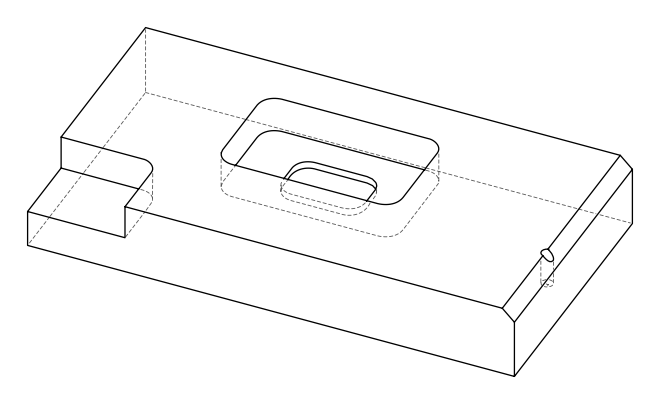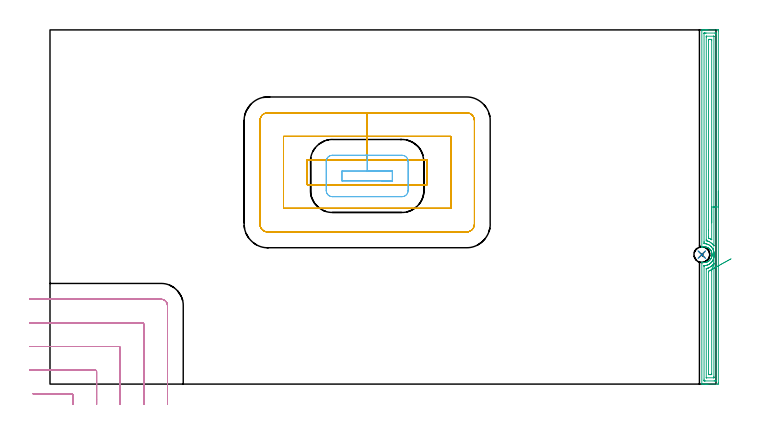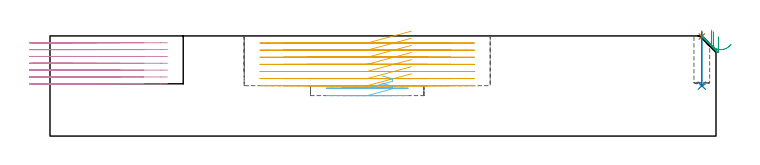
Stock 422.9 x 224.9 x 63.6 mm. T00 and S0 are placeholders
(PLAN: 6 operations, 3 tool changes, 30.2 min)
(1 SPOT_DRILL | STEP1POCKET | NXT0321_9005460120000 | 0.03 min | 43 mm3)
(2 DRILL_BLIND_HOLE_INTO_CENTER | STEP1POCKET | NXT0301_071 | 0.14 min | 2332 mm3)
(3 AREA_MILL | FG_CHAMFER_SURFACE | UGT0205_001 | 7.49 min | 12239 mm3)
(4 MILL_CORNER_NOTCH_RECTANGULAR | CORNER_NOTCH_RECTANGULAR | UGT0201_094 | Follow Part, ap 5, ae 75% | 7.39 min | 163052 mm3)
(5 MILL_RECTANGULAR_POCKET | POCKET_RECTANGULAR_STRAIGHT | UGT0201_094 | Follow Part, ap 5, ae 75% | 13.92 min | 466342 mm3)
(6 MILL_RECTANGULAR_POCKET_1 | POCKET_RECTANGULAR_STRAIGHT_1 | UGT0201_094 | Follow Part, ap 5, ae 75% | 1.2 min | 19947 mm3)
(TOOL NXT0321_9005460120000 | NC Spot Drill, 142deg, 12mm, Carbide, Uncoated | D12 PA142 FL30 Z2)
(TOOL NXT0301_071 | Carbide Drill 10mm [860.1-1000-030A1-MM 2214] | D10 PA140 FL47 Z2)
(TOOL UGT0205_001 | Chamfer Mill 20 x 3 x 45 deg. | D20 FL50 Z2)
(TOOL UGT0201_094 | End mill 20 mm | D20 FL38 Z4)
(OP 1 SPOT_DRILL)
G17 G21 G94 G90
T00 M6
G54
G17 G0 G90 X413.9 Y82.2 S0 M3
G43 Z73.6 H0
G94 G81 G98 Z63.17 F250. R66.6
G80
M5
M2
(OP 2 DRILL_BLIND_HOLE_INTO_CENTER)
G17 G21 G94 G90
T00 M6
G54
G17 G0 G90 X413.9 Y82.2 S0 M3
G43 Z73.6 H1
G94 G81 G98 Z32. F250. R65.6
G80
M5
M2
(OP 3 AREA_MILL)
G17 G21 G94 G90
T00 M6
G54
G17 G0 G90 X424.4 Y122.45 S1061 M3
G43 Z73.6 H0
Z63.1
G94 G1 Y122.412 Z62.228 F250.
Y122.298 Z61.364
Y122.109 Z60.512
Y121.847 Z59.68
Y121.513 Z58.874
Y121.11 Z58.1
Y120.641 Z57.364
Y120.11 Z56.672
Y119.521 Z56.029
Y118.878 Z55.44
Y118.186 Z54.908
Y117.45 Z54.44
Y116.676 Z54.037
Y115.87 Z53.703
Y115.038 Z53.441
Y114.186 Z53.252
Y113.322 Z53.138
Y112.45 Z53.1
Y1.059
X424.399 Y0.59 Z53.101
X424.395 Y0.173 Z53.103
X424.391 Y0.01 Z53.106
X423.984 Y0. Z53.513
X417.832 Z59.663
X417.237 Z60.261
X416.953 Z60.544
X416.358 Z61.139
X416.074 Z61.422
X415.506 Z61.993
X414.884 Z62.616
X414.167 Y0.001 Z63.331
X413.906 Y0.01 Z63.593
X413.9 Y0.144 Z63.6
Y77.243
X413.906 Y77.417 Z63.592
X414.088 Y77.377 Z63.41
X414.243 Y77.339 Z63.256
X414.592 Y77.276 Z62.908
X415.028 Y77.225 Z62.472
X415.466 Y77.212 Z62.034
X415.903 Y77.237 Z61.597
X416.339 Y77.299 Z61.16
X416.778 Y77.406 Z60.72
X416.953 Y77.462 Z60.544
X417.212 Y77.545 Z60.286
X417.274 Y77.569 Z60.225
X417.333 Y77.592 Z60.166
X417.714 Y77.78 Z59.784
X417.832 Y77.847 Z59.667
X418.087 Y77.993 Z59.412
X418.288 Y78.134 Z59.212
X418.42 Y78.228 Z59.079
X418.711 Y78.462 Z58.786
X418.739 Y78.485 Z58.757
X418.959 Y78.699 Z58.537
X419.15 Y78.915 Z58.346
X419.252 Y79.029 Z58.246
X419.296 Y79.087 Z58.201
X419.521 Y79.379 Z57.978
X419.684 Y79.635 Z57.815
X419.833 Y79.899 Z57.664
X420.003 Y80.273 Z57.496
X420.163 Y80.716 Z57.335
X420.249 Y81.045 Z57.25
X420.279 Y81.167 Z57.216
X420.292 Y81.254 Z57.199
X420.355 Y81.612 Z57.142
X420.362 Y81.707 Z57.135
X420.376 Y81.954 Z57.112
X420.38 Y82.005 Z57.109
X420.384 Y82.06 Z57.104
X420.382 Y82.118 Z57.102
X420.381 Y82.172
X420.38 Y82.209 Z57.101
X420.381 Y82.284 Z57.105
X420.38 Y82.286 Z57.106
X420.379 Y82.336
X420.38 Y82.414 Z57.11
X420.379 Y82.464 Z57.111
X420.38 Y82.508 Z57.113
X420.331 Y82.954 Z57.166
X420.241 Y83.404 Z57.256
X420.11 Y83.848 Z57.387
X420.078 Y83.928 Z57.417
X419.982 Y84.179 Z57.517
X419.834 Y84.504 Z57.665
X419.77 Y84.624 Z57.729
X419.7 Y84.742 Z57.798
X419.384 Y85.201 Z58.115
X419.151 Y85.487 Z58.349
X419.03 Y85.636 Z58.47
X418.961 Y85.705 Z58.539
X418.537 Y86.078 Z58.962
X418.431 Y86.156 Z59.067
X418.271 Y86.273 Z59.225
X418.086 Y86.41 Z59.412
X417.915 Y86.517 Z59.584
X417.895 Y86.53 Z59.604
X417.557 Y86.701 Z59.941
X417.392 Y86.772 Z60.101
X417.21 Y86.85 Z60.283
X416.778 Y86.994 Z60.72
X416.559 Y87.047 Z60.941
X416.339 Y87.101 Z61.161
X415.903 Y87.163 Z61.597
X415.466 Y87.188 Z62.034
X415.028 Y87.175 Z62.472
X414.592 Y87.122 Z62.908
X414.207 Y87.047 Z63.293
X414.143 Y87.035 Z63.356
X413.975 Y86.994 Z63.522
X413.905 Y86.982 Z63.592
X413.9 Y87.047 Z63.6
Y224.756
X413.906 Y224.89 Z63.593
X414.169 Y224.9 Z63.33
X414.884 Z62.616
X415.506 Z61.993
X416.074 Z61.422
X416.358 Z61.139
X416.953 Z60.544
X417.236 Z60.261
X417.832 Z59.663
X423.984 Z53.513
X424.285 Y224.897 Z53.212
X424.392 Y224.89 Z53.105
X424.399 Y224.781 Z53.099
X424.4 Y224.31 Z53.1
Y112.45
X422.986 Z54.514
X422.985 Y2.18 Z54.515
X422.984 Y2.083 Z54.516
X422.982 Y2.036 Z54.518
X422.98 Y2.019 Z54.52
X422.959 Y2.01 Z54.541
X422.591 Y2.002 Z54.909
X422.226 Y2.001 Z55.274
X421.714 Y2. Z55.786
X416.074 Y2.001 Z61.426
X415.558 Y2.004 Z61.942
X415.392 Y2.01 Z62.108
X415.321 Y2.032 Z62.179
X415.316 Y2.249 Z62.184
X415.315 Y2.372 Z62.185
X415.314 Y3.142 Z62.186
Y74.569
X415.315 Y74.954 Z62.185
X415.318 Y75.146 Z62.182
X415.321 Y75.192 Z62.179
X415.323 Y75.206 Z62.177
X415.346 Y75.208 Z62.154
X415.436 Y75.215 Z62.064
X416.074 Y75.261 Z61.426
X416.249 Y75.283 Z61.251
X416.578 Y75.338 Z60.922
X416.953 Y75.42 Z60.547
X416.985 Y75.428 Z60.515
X417.105 Y75.46 Z60.395
X417.646 Y75.649 Z59.854
X417.832 Y75.73 Z59.668
X418.243 Y75.935 Z59.257
X418.711 Y76.208 Z58.789
X418.92 Y76.352 Z58.58
X419.3 Y76.645 Z58.2
X419.589 Y76.895 Z57.911
X419.765 Y77.065 Z57.735
X419.93 Y77.243 Z57.57
X420.182 Y77.534 Z57.318
X420.468 Y77.905 Z57.032
X420.563 Y78.038 Z56.937
X420.626 Y78.134 Z56.874
X420.897 Y78.591 Z56.603
X420.99 Y78.764 Z56.51
X421.114 Y79.026 Z56.386
X421.155 Y79.123 Z56.345
X421.347 Y79.605 Z56.153
X421.427 Y79.836 Z56.073
X421.453 Y79.917 Z56.047
X421.616 Y80.536 Z55.884
X421.668 Y80.808 Z55.832
X421.746 Y81.295 Z55.754
X421.778 Y81.7 Z55.722
X421.797 Y82.135 Z55.703
X421.789 Y82.591 Z55.711
X421.744 Y83.08 Z55.756
X421.689 Y83.482 Z55.811
X421.54 Y84.178 Z55.96
X421.482 Y84.374 Z56.018
X421.347 Y84.801 Z56.153
X421.198 Y85.189 Z56.302
X421.167 Y85.265 Z56.333
X421.009 Y85.608 Z56.491
X420.805 Y85.976 Z56.695
X420.692 Y86.156 Z56.808
X420.468 Y86.48 Z57.032
X420.027 Y87.047 Z57.473
X419.821 Y87.282 Z57.679
X419.589 Y87.496 Z57.911
X419.059 Y87.939 Z58.441
X418.711 Y88.194 Z58.789
X418.517 Y88.317 Z58.983
X418.12 Y88.537 Z59.38
X417.832 Y88.664 Z59.668
X417.428 Y88.83 Z60.072
X416.953 Y88.971 Z60.547
X416.766 Y89.02 Z60.734
X416.074 Y89.139 Z61.426
X415.74 Y89.169 Z61.76
X415.331 Y89.194 Z62.169
X415.321 Y89.317 Z62.179
X415.316 Y89.599 Z62.184
X415.315 Y89.721 Z62.185
X415.314 Y90.492 Z62.186
X415.315 Y222.72 Z62.185
X415.316 Y222.817 Z62.184
X415.319 Y222.864 Z62.181
X415.32 Y222.881 Z62.18
X415.341 Y222.89 Z62.159
X415.709 Y222.898 Z61.791
X416.074 Y222.899 Z61.426
X416.586 Y222.9 Z60.914
X422.226 Y222.899 Z55.274
X422.742 Y222.896 Z54.758
X422.908 Y222.89 Z54.592
X422.979 Y222.868 Z54.521
X422.984 Y222.651 Z54.516
X422.985 Y222.528 Z54.515
X422.986 Y221.758 Z54.514
Y112.45
X421.572 Z55.928
X421.571 Y87.838 Z55.929
X421.57 Y87.814 Z55.93
X421.567 Y87.786 Z55.933
X421.566 Y87.781 Z55.934
X421.347 Y88.063 Z56.153
X421.011 Y88.486 Z56.489
X420.717 Y88.83 Z56.783
X420.468 Y89.073 Z57.032
X419.706 Y89.721 Z57.794
X419.589 Y89.809 Z57.911
X419.287 Y90.028 Z58.213
X418.711 Y90.352 Z58.789
X418.171 Y90.613 Z59.329
X417.832 Y90.742 Z59.668
X417.633 Y90.814 Z59.867
X417.228 Y90.933 Z60.272
X416.953 Y91. Z60.547
X416.799 Y91.038 Z60.701
X416.749 Y91.052 Z60.751
X416.739 Y91.057 Z60.761
X416.735 Y91.072 Z60.765
X416.732 Y91.125 Z60.768
X416.73 Y91.277 Z60.77
X416.729 Y91.504 Z60.771
X416.728 Y91.731 Z60.772
X416.729 Y220.081 Z60.771
Y220.745
X416.731 Y220.859 Z60.769
X416.733 Y220.885 Z60.767
X416.736 Y220.89 Z60.764
X416.75 Y220.894 Z60.75
X416.801 Y220.899 Z60.699
X421.347 Z56.153
X421.5 Y220.897 Z56.
X421.543 Y220.894 Z55.957
X421.564 Y220.89 Z55.936
X421.566 Y220.88 Z55.934
X421.569 Y220.821 Z55.931
X421.571 Y220.745 Z55.929
X421.572 Y112.45 Z55.928
X420.157 Z57.343
Y91.82
X420.156 Y91.737 Z57.344
X420.153 Y91.688 Z57.347
X420.152 Y91.671 Z57.348
X420.127 Y91.682 Z57.373
X419.848 Y91.856 Z57.652
X419.589 Y92.007 Z57.911
X419.349 Y92.144 Z58.151
X418.869 Y92.395 Z58.631
X418.711 Y92.47 Z58.789
X418.576 Y92.532 Z58.924
X418.235 Y92.674 Z59.265
X418.156 Y92.707 Z59.344
X418.15 Y92.79 Z59.35
X418.146 Y92.968 Z59.354
X418.144 Y93.287 Z59.356
X418.143 Y97.984 Z59.357
Y218.071
X418.146 Y218.643 Z59.354
X418.15 Y218.838 Z59.35
X418.155 Y218.89 Z59.345
X418.2 Y218.893 Z59.3
X418.302 Y218.896 Z59.198
X418.711 Y218.9 Z58.789
X418.772 Z58.728
X419.651 Z57.849
X420.004 Y218.899 Z57.496
X420.093 Y218.897 Z57.407
X420.136 Y218.892 Z57.364
X420.151 Y218.889 Z57.349
X420.152 Y218.876 Z57.348
X420.155 Y218.786 Z57.345
X420.157 Y218.387 Z57.343
Y218.071
Y112.45
Y111.578 Z57.381
Y110.713 Z57.495
Y109.862 Z57.683
Y109.03 Z57.946
Y108.224 Z58.28
Y107.45 Z58.682
Y106.714 Z59.151
Y106.022 Z59.682
Y105.379 Z60.272
Y104.79 Z60.915
Y104.258 Z61.607
Y103.79 Z62.343
Y103.387 Z63.116
Y103.053 Z63.922
Y102.791 Z64.754
Y102.602 Z65.606
Y102.488 Z66.471
Y102.45 Z67.343
G0 X421.278 Y86.295 Z66.226
G1 X421.279 Y86.283 Z65.354
X421.281 Y86.195 Z64.486
X421.286 Y86.031 Z63.629
X421.293 Y85.794 Z62.79
X421.302 Y85.484 Z61.974
X421.313 Y85.104 Z61.189
X421.327 Y84.658 Z60.44
X421.342 Y84.147 Z59.732
X421.358 Y83.577 Z59.072
X421.377 Y82.952 Z58.464
X421.397 Y82.276 Z57.912
X421.418 Y81.555 Z57.422
X421.441 Y80.794 Z56.997
X421.464 Y79.998 Z56.639
X421.488 Y79.175 Z56.352
X421.513 Y78.329 Z56.139
X421.539 Y77.469 Z55.999
X421.564 Y76.599 Z55.936
X421.568 Y76.493 Z55.932
X421.57 Y76.352 Z55.93
X421.571 Y76.248 Z55.929
X421.572 Y76.124 Z55.928
Y4.819
X421.571 Y4.155 Z55.929
X421.569 Y4.041 Z55.931
X421.567 Y4.015 Z55.933
X421.564 Y4.01 Z55.936
X421.55 Y4.006 Z55.95
X421.499 Y4.001 Z56.001
X416.953 Z60.547
X416.8 Y4.003 Z60.7
X416.757 Y4.006 Z60.743
X416.735 Y4.01 Z60.765
X416.734 Y4.02 Z60.766
X416.73 Y4.079 Z60.77
X416.729 Y4.155 Z60.771
Y73.013
X416.732 Y73.241 Z60.768
X416.735 Y73.305 Z60.765
X416.738 Y73.331 Z60.762
X416.749 Y73.336 Z60.751
X416.813 Y73.355 Z60.687
X416.953 Y73.392 Z60.547
X417.175 Y73.453 Z60.325
X417.832 Y73.647 Z59.668
X417.854 Y73.655 Z59.646
X417.922 Y73.678 Z59.578
X418.466 Y73.926 Z59.034
X418.711 Y74.048 Z58.789
X419.039 Y74.236 Z58.461
X419.57 Y74.569 Z57.93
X419.581 Y74.577 Z57.919
X419.589 Y74.583 Z57.911
X420.073 Y74.97 Z57.427
X420.468 Y75.318 Z57.032
X420.541 Y75.386 Z56.959
X420.614 Y75.46 Z56.886
X420.96 Y75.853 Z56.54
X421.372 Y76.352 Z56.128
X421.456 Y76.462 Z56.044
X421.497 Y76.515 Z56.003
X421.564 Y76.599 Z55.936
X420.144 Y72.731 Z57.356
X420.15 Y72.709 Z57.35
X420.153 Y72.638 Z57.347
X420.156 Y72.516 Z57.344
X420.157 Y72.211 Z57.343
Y71.895
Y6.829
X420.154 Y6.257 Z57.346
X420.15 Y6.062 Z57.35
X420.145 Y6.01 Z57.355
X420.1 Y6.007 Z57.4
X419.998 Y6.004 Z57.502
X419.589 Y6. Z57.911
X419.528 Z57.972
X418.649 Z58.851
X418.295 Y6.001 Z59.205
X418.207 Y6.003 Z59.293
X418.164 Y6.008 Z59.336
X418.149 Y6.011 Z59.351
X418.148 Y6.024 Z59.352
X418.145 Y6.114 Z59.355
X418.143 Y6.513 Z59.357
Y6.829
Y71.004
X418.146 Y71.576 Z59.354
X418.149 Y71.657 Z59.351
X418.152 Y71.688 Z59.348
X418.711 Y71.929 Z58.789
X418.77 Y71.955 Z58.73
X419.31 Y72.233 Z58.19
X419.589 Y72.394 Z57.911
X420.118 Y72.716 Z57.382
X420.144 Y72.731 Z57.356
X420.74 Y73.061 Z56.811
X421.375 Y73.414 Z56.327
X422.044 Y73.785 Z55.909
X422.743 Y74.173 Z55.558
X423.465 Y74.574 Z55.279
X424.207 Y74.985 Z55.073
X424.961 Y75.404 Z54.942
X425.722 Y75.826 Z54.886
X426.484 Y76.25 Z54.906
X427.243 Y76.67 Z55.002
X427.99 Y77.086 Z55.174
X428.722 Y77.492 Z55.419
X429.433 Y77.886 Z55.737
X430.116 Y78.266 Z56.124
X430.768 Y78.627 Z56.577
X431.382 Y78.968 Z57.094
X431.955 Y79.286 Z57.67
X432.482 Y79.579 Z58.302
G0 Z73.6
M5
M2
(OP 4 MILL_CORNER_NOTCH_RECTANGULAR)
G17 G21 G94 G90
T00 M6
G54
G17 G0 G90 X14.6 Y-13. S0 M3
G43 Z73.6 H0
Z59.257
G94 G1 Y-10. F250.
Y-7.094 F500.
G3 X13.606 Y-6.1 R1.
G1 X-7.924
X-10.924 F250.
G0 Z73.6
X29.6 Y-13.
Z59.257
G1 Y-10.
Y7.905 F500.
G3 X28.605 Y8.9 R1.
G1 X-10.
X-13. F250.
G0 Z73.6
X44.6 Y-13.
Z59.257
G1 Y-10.
Y22.905 F500.
G3 X43.605 Y23.9 R1.
G1 X-10.
X-13. F250.
G0 Z73.6
X59.6 Y-13.
Z59.257
G1 Y-10.
Y37.905 F500.
G3 X58.605 Y38.9 R1.
G1 X-10.
X-13. F250.
G0 Z73.6
X74.6 Y-13.
Z59.257
G1 Y-10.
Y49.8 F500.
G3 X70.5 Y53.9 R4.1
G1 X-10.
X-13. F250.
G0 Z73.6
X14.6 Y-13.
Z54.914
G1 Y-10.
Y-7.094 F500.
G3 X13.606 Y-6.1 R1.
G1 X-7.924
X-10.924 F250.
G0 Z73.6
X29.6 Y-13.
Z54.914
G1 Y-10.
Y7.905 F500.
G3 X28.605 Y8.9 R1.
G1 X-10.
X-13. F250.
G0 Z73.6
X44.6 Y-13.
Z54.914
G1 Y-10.
Y22.905 F500.
G3 X43.605 Y23.9 R1.
G1 X-10.
X-13. F250.
G0 Z73.6
X59.6 Y-13.
Z54.914
G1 Y-10.
Y37.905 F500.
G3 X58.605 Y38.9 R1.
G1 X-10.
X-13. F250.
G0 Z73.6
X74.6 Y-13.
Z54.914
G1 Y-10.
Y49.8 F500.
G3 X70.5 Y53.9 R4.1
G1 X-10.
X-13. F250.
G0 Z73.6
X14.6 Y-13.
Z50.571
G1 Y-10.
Y-7.094 F500.
G3 X13.606 Y-6.1 R1.
G1 X-7.924
X-10.924 F250.
G0 Z73.6
X29.6 Y-13.
Z50.571
G1 Y-10.
Y7.905 F500.
G3 X28.605 Y8.9 R1.
G1 X-10.
X-13. F250.
G0 Z73.6
X44.6 Y-13.
Z50.571
G1 Y-10.
Y22.905 F500.
G3 X43.605 Y23.9 R1.
G1 X-10.
X-13. F250.
G0 Z73.6
X59.6 Y-13.
Z50.571
G1 Y-10.
Y37.905 F500.
G3 X58.605 Y38.9 R1.
G1 X-10.
X-13. F250.
G0 Z73.6
X74.6 Y-13.
Z50.571
G1 Y-10.
Y49.8 F500.
G3 X70.5 Y53.9 R4.1
G1 X-10.
X-13. F250.
G0 Z73.6
X14.6 Y-13.
Z46.229
G1 Y-10.
Y-7.094 F500.
G3 X13.606 Y-6.1 R1.
G1 X-7.924
X-10.924 F250.
G0 Z73.6
X29.6 Y-13.
Z46.229
G1 Y-10.
Y7.905 F500.
G3 X28.605 Y8.9 R1.
G1 X-10.
X-13. F250.
G0 Z73.6
X44.6 Y-13.
Z46.229
G1 Y-10.
Y22.905 F500.
G3 X43.605 Y23.9 R1.
G1 X-10.
X-13. F250.
G0 Z73.6
X59.6 Y-13.
Z46.229
G1 Y-10.
Y37.905 F500.
G3 X58.605 Y38.9 R1.
G1 X-10.
X-13. F250.
G0 Z73.6
X74.6 Y-13.
Z46.229
G1 Y-10.
Y49.8 F500.
G3 X70.5 Y53.9 R4.1
G1 X-10.
X-13. F250.
G0 Z73.6
X14.6 Y-13.
Z41.886
G1 Y-10.
Y-7.094 F500.
G3 X13.606 Y-6.1 R1.
G1 X-7.924
X-10.924 F250.
G0 Z73.6
X29.6 Y-13.
Z41.886
G1 Y-10.
Y7.905 F500.
G3 X28.605 Y8.9 R1.
G1 X-10.
X-13. F250.
G0 Z73.6
X44.6 Y-13.
Z41.886
G1 Y-10.
Y22.905 F500.
G3 X43.605 Y23.9 R1.
G1 X-10.
X-13. F250.
G0 Z73.6
X59.6 Y-13.
Z41.886
G1 Y-10.
Y37.905 F500.
G3 X58.605 Y38.9 R1.
G1 X-10.
X-13. F250.
G0 Z73.6
X74.6 Y-13.
Z41.886
G1 Y-10.
Y49.8 F500.
G3 X70.5 Y53.9 R4.1
G1 X-10.
X-13. F250.
G0 Z73.6
X14.6 Y-13.
Z37.543
G1 Y-10.
Y-7.094 F500.
G3 X13.606 Y-6.1 R1.
G1 X-7.924
X-10.924 F250.
G0 Z73.6
X29.6 Y-13.
Z37.543
G1 Y-10.
Y7.905 F500.
G3 X28.605 Y8.9 R1.
G1 X-10.
X-13. F250.
G0 Z73.6
X44.6 Y-13.
Z37.543
G1 Y-10.
Y22.905 F500.
G3 X43.605 Y23.9 R1.
G1 X-10.
X-13. F250.
G0 Z73.6
X59.6 Y-13.
Z37.543
G1 Y-10.
Y37.905 F500.
G3 X58.605 Y38.9 R1.
G1 X-10.
X-13. F250.
G0 Z73.6
X74.6 Y-13.
Z37.543
G1 Y-10.
Y49.8 F500.
G3 X70.5 Y53.9 R4.1
G1 X-10.
X-13. F250.
G0 Z73.6
X14.6 Y-13.
Z33.2
G1 Y-10.
Y-7.094 F500.
G3 X13.606 Y-6.1 R1.
G1 X-7.924
X-10.924 F250.
G0 Z73.6
X29.6 Y-13.
Z33.2
G1 Y-10.
Y7.905 F500.
G3 X28.605 Y8.9 R1.
G1 X-10.
X-13. F250.
G0 Z73.6
X44.6 Y-13.
Z33.2
G1 Y-10.
Y22.905 F500.
G3 X43.605 Y23.9 R1.
G1 X-10.
X-13. F250.
G0 Z73.6
X59.6 Y-13.
Z33.2
G1 Y-10.
Y37.905 F500.
G3 X58.605 Y38.9 R1.
G1 X-10.
X-13. F250.
G0 Z73.6
X74.6 Y-13.
Z33.2
G1 Y-10.
Y49.8 F500.
G3 X70.5 Y53.9 R4.1
G1 X-10.
X-13. F250.
G0 Z73.6
M5
M2
(OP 5 MILL_RECTANGULAR_POCKET)
G17 G21 G94 G90
T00 M6
G54
G17 G0 G90 X229.444 Y142.3 S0 M3
G43 Z73.6 H0
Z66.6
G94 G1 X201.4 Z59.086 F250.
X163.3 F500.
Y126.6
X239.5
Y142.3
X201.4
Y157.3
X148.3
Y111.6
X254.5
Y157.3
X201.4
Y172.3
X138.3
G3 X133.3 Y167.3 R5.
G1 Y101.6
G3 X138.3 Y96.6 R5.
G1 X264.5
G3 X269.5 Y101.6 R5.
G1 Y167.3
G3 X264.5 Y172.3 R5.
G1 X201.4
X200.4
G0 X229.444 Y142.3 Z62.086
G1 X201.4 Z54.571 F250.
X163.3 F500.
Y126.6
X239.5
Y142.3
X201.4
Y157.3
X148.3
Y111.6
X254.5
Y157.3
X201.4
Y172.3
X138.3
G3 X133.3 Y167.3 R5.
G1 Y101.6
G3 X138.3 Y96.6 R5.
G1 X264.5
G3 X269.5 Y101.6 R5.
G1 Y167.3
G3 X264.5 Y172.3 R5.
G1 X201.4
X200.4
G0 X229.444 Y142.3 Z57.571
G1 X201.4 Z50.057 F250.
X163.3 F500.
Y126.6
X239.5
Y142.3
X201.4
Y157.3
X148.3
Y111.6
X254.5
Y157.3
X201.4
Y172.3
X138.3
G3 X133.3 Y167.3 R5.
G1 Y101.6
G3 X138.3 Y96.6 R5.
G1 X264.5
G3 X269.5 Y101.6 R5.
G1 Y167.3
G3 X264.5 Y172.3 R5.
G1 X201.4
X200.4
G0 X229.444 Y142.3 Z53.057
G1 X201.4 Z45.543 F250.
X163.3 F500.
Y126.6
X239.5
Y142.3
X201.4
Y157.3
X148.3
Y111.6
X254.5
Y157.3
X201.4
Y172.3
X138.3
G3 X133.3 Y167.3 R5.
G1 Y101.6
G3 X138.3 Y96.6 R5.
G1 X264.5
G3 X269.5 Y101.6 R5.
G1 Y167.3
G3 X264.5 Y172.3 R5.
G1 X201.4
X200.4
G0 X229.444 Y142.3 Z48.543
G1 X201.4 Z41.029 F250.
X163.3 F500.
Y126.6
X239.5
Y142.3
X201.4
Y157.3
X148.3
Y111.6
X254.5
Y157.3
X201.4
Y172.3
X138.3
G3 X133.3 Y167.3 R5.
G1 Y101.6
G3 X138.3 Y96.6 R5.
G1 X264.5
G3 X269.5 Y101.6 R5.
G1 Y167.3
G3 X264.5 Y172.3 R5.
G1 X201.4
X200.4
G0 X229.444 Y142.3 Z44.029
G1 X201.4 Z36.514 F250.
X163.3 F500.
Y126.6
X239.5
Y142.3
X201.4
Y157.3
X148.3
Y111.6
X254.5
Y157.3
X201.4
Y172.3
X138.3
G3 X133.3 Y167.3 R5.
G1 Y101.6
G3 X138.3 Y96.6 R5.
G1 X264.5
G3 X269.5 Y101.6 R5.
G1 Y167.3
G3 X264.5 Y172.3 R5.
G1 X201.4
X200.4
G0 X229.444 Y142.3 Z39.514
G1 X201.4 Z32. F250.
X163.3 F500.
Y126.6
X239.5
Y142.3
X201.4
Y157.3
X148.3
Y111.6
X254.5
Y157.3
X201.4
Y172.3
X138.3
G3 X133.3 Y167.3 R5.
G1 Y101.6
G3 X138.3 Y96.6 R5.
G1 X264.5
G3 X269.5 Y101.6 R5.
G1 Y167.3
G3 X264.5 Y172.3 R5.
G1 X201.4
X200.4
G0 Z73.6
M5
M2
(OP 6 MILL_RECTANGULAR_POCKET_1)
G17 G21 G94 G90
T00 M6
G54
G17 G0 G90 X210.823 Y129. S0 M3
G43 Z73.6 H0
Z38.175
G94 G1 X217.4 Z36.413 F250.
Y135.3 Z34.725
X201.4 Z30.437
X185.4 F500.
Y129.
X217.4
Y135.3
X201.4
Y145.3
X179.3
G3 X175.4 Y141.4 R3.9
G1 Y122.9
G3 X179.3 Y119. R3.9
G1 X223.5
G3 X227.4 Y122.9 R3.9
G1 Y141.4
G3 X223.5 Y145.3 R3.9
G1 X201.4
X200.4
G0 X210.823 Y129. Z33.437
G1 X217.4 Z31.675 F250.
Y135.3 Z29.987
X201.4 Z25.7
X185.4 F500.
Y129.
X217.4
Y135.3
X201.4
Y145.3
X179.3
G3 X175.4 Y141.4 R3.9
G1 Y122.9
G3 X179.3 Y119. R3.9
G1 X223.5
G3 X227.4 Y122.9 R3.9
G1 Y141.4
G3 X223.5 Y145.3 R3.9
G1 X201.4
X200.4
G0 Z73.6
M5
M2
